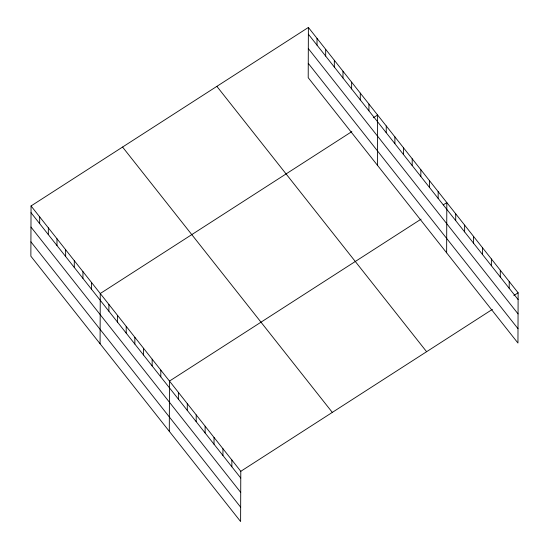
<?xml version="1.0" encoding="UTF-8"?>
<svg xmlns="http://www.w3.org/2000/svg" width="549" height="549" viewBox="0 0 549 549"><rect width="100%" height="100%" fill="white"/><g stroke="black" fill="none" stroke-linecap="round" stroke-linejoin="round"><path stroke-width="0.82" d="M31.046 205.957L30.868 256.198L240.613 521.55L240.791 471.303L31.046 205.957L308.387 27.45L518.132 292.802L517.954 343.043L308.209 77.697L308.387 27.45M39.672 223.649L39.7 216.903M48.326 234.595L48.346 227.849M56.979 245.54L57 238.794M65.626 256.486L65.654 249.74M74.28 267.432L74.307 260.686M82.933 278.377L82.954 271.631M91.587 289.323L91.608 282.577M100.083 343.763L100.261 293.523L351.861 131.582M108.887 311.214L108.915 304.469M117.541 322.16L117.561 315.414M126.195 333.106L126.215 326.36M134.841 344.051L134.869 337.306M143.495 354.997L143.522 348.251M152.148 365.943L152.169 359.197M160.802 376.889L160.823 370.143M169.298 431.329L169.476 381.088L421.076 219.147M178.363 399.116L178.391 392.363M187.278 410.391L187.305 403.639M196.192 421.666L196.219 414.92M205.106 432.948L205.134 426.196M214.021 444.223L214.048 437.471M222.935 455.498L222.963 448.753M231.85 466.78L231.877 460.028M317.013 45.148L317.041 38.396M325.667 56.094L325.687 49.341M334.32 67.04L334.341 60.287M342.974 77.985L342.995 71.233M351.621 88.931L351.648 82.178M360.274 99.877L360.302 93.124M368.928 110.823L368.949 104.07M377.424 165.263L377.602 115.016L373.313 117.774M386.228 132.714L386.256 125.961M394.882 143.66L394.909 136.907M403.536 154.605L403.556 147.853M412.189 165.551L412.21 158.798M420.836 176.497L420.863 169.744M429.49 187.442L429.517 180.69M438.143 198.388L438.164 191.635M446.639 252.828L446.817 202.581L443.242 204.88M455.711 220.609L455.732 213.856M464.626 231.891L464.646 225.138M473.533 243.166L473.561 236.413M482.447 254.441L482.475 247.688M491.362 265.723L491.389 258.97M500.276 276.998L500.304 270.245M509.191 288.273L509.218 281.52M240.791 471.303L492.391 309.368M513.843 295.561L518.132 292.802M308.366 34.203L518.105 299.555M308.312 48.552L518.057 313.904M308.264 63.341L518.002 328.693M216.862 86.358L426.607 351.71M122.571 147.05L332.31 412.395M31.019 212.703L240.764 478.055M30.97 227.06L240.716 492.412M30.922 241.848L240.661 507.201"/></g></svg>
